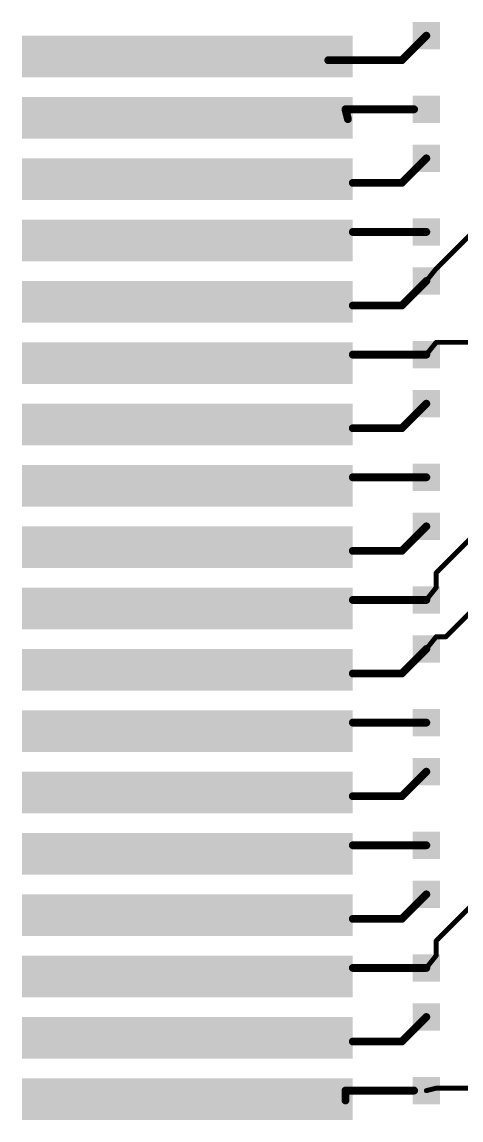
# Model space of a CAD drawing. Extents: x 0 to 116, y -4 to 61.
# Drawn here: x 0.4 to 23.1, y 3.2 to 60 of the extents above; entities that cross this region are included whole.
import ezdxf

# ---------------------------------------------------------------- set-up
doc = ezdxf.new("R2010")
doc.units = 0
doc.layers.add('16', color=172, linetype='CONTINUOUS')
doc.layers.add('17', color=92, linetype='CONTINUOUS')

# ---------------------------------------------------------------- blocks, each defined once
blk = doc.blocks.new('RECT')
blk.add_solid([(-0.5, -0.5), (0.5, -0.5), (-0.5, 0.5), (0.5, 0.5)])
blk = doc.blocks.new('SQUAREP')
blk.add_solid([(-0.5, -0.5), (0.5, -0.5), (-0.5, 0.5), (0.5, 0.5)])

msp = doc.modelspace()

# ---------------------------------------------------------------- linework, layer by layer
at = {"layer": '16'}
for points, const_width in [([(21.336, 59.309), (20.066, 58.039)], 0.4064), ([(20.066, 58.039), (16.256, 58.039)], 0.4064), ([(17.272, 54.991), (17.145, 55.499)], 0.4064), ([(17.145, 55.499), (20.701, 55.499)], 0.4064), ([(21.336, 52.959), (20.066, 51.689)], 0.4064), ([(20.066, 51.689), (17.526, 51.689)], 0.4064), ([(21.336, 49.149), (17.526, 49.149)], 0.4064), ([(21.844, 47.244), (23.876, 49.276)], 0.254), ([(21.336, 46.609), (21.844, 47.244)], 0.254), ([(21.336, 46.609), (20.066, 45.339)], 0.4064), ([(20.066, 45.339), (17.526, 45.339)], 0.4064), ([(21.336, 42.799), (21.844, 43.434)], 0.254), ([(21.844, 43.434), (31.242, 43.434)], 0.254), ([(21.336, 42.799), (17.526, 42.799)], 0.4064), ([(21.336, 40.259), (20.066, 38.989)], 0.4064), ([(20.066, 38.989), (17.526, 38.989)], 0.4064), ([(21.336, 36.449), (17.526, 36.449)], 0.4064), ([(21.336, 33.909), (20.066, 32.639)], 0.4064), ([(21.844, 31.496), (24.384, 34.036)], 0.254), ([(20.066, 32.639), (17.526, 32.639)], 0.4064), ([(21.844, 30.734), (21.844, 31.496)], 0.254), ([(22.352, 28.194), (25.654, 31.496)], 0.254), ([(21.336, 30.099), (21.844, 30.734)], 0.254), ([(21.336, 30.099), (17.526, 30.099)], 0.4064), ([(21.336, 27.559), (21.844, 28.194)], 0.254), ([(21.844, 28.194), (22.352, 28.194)], 0.254), ([(21.336, 27.559), (20.066, 26.289)], 0.4064), ([(20.066, 26.289), (17.526, 26.289)], 0.4064), ([(21.336, 23.749), (17.526, 23.749)], 0.4064), ([(21.336, 21.209), (20.066, 19.939)], 0.4064), ([(20.066, 19.939), (17.526, 19.939)], 0.4064), ([(21.336, 17.399), (17.526, 17.399)], 0.4064), ([(21.336, 14.859), (20.066, 13.589)], 0.4064), ([(21.844, 12.446), (24.384, 14.986)], 0.254), ([(20.066, 13.589), (17.526, 13.589)], 0.4064), ([(21.844, 11.684), (21.844, 12.446)], 0.254), ([(21.336, 11.049), (21.844, 11.684)], 0.254), ([(21.336, 11.049), (17.526, 11.049)], 0.4064), ([(21.336, 8.509), (20.066, 7.239)], 0.4064), ([(20.066, 7.239), (17.526, 7.239)], 0.4064), ([(17.145, 4.191), (17.145, 4.699)], 0.4064), ([(17.145, 4.699), (20.701, 4.699)], 0.4064), ([(21.336, 4.699), (21.844, 4.826)], 0.254), ([(21.844, 4.826), (27.432, 4.826)], 0.254)]:
    msp.add_lwpolyline(points, dxfattribs=dict(at, const_width=const_width))
for points, const_width in [([(21.4078, 59.2372, 1), (21.2642, 59.3808)], 0.2032), ([(16.256, 58.1406, 1), (16.256, 57.9374)], 0.2032), ([(19.9942, 58.1108, 1), (20.1378, 57.9672)], 0.2032), ([(20.066, 57.9374, 1), (20.066, 58.1406)], 0.2032), ([(17.2436, 55.5236, 1), (17.0464, 55.4744)], 0.2032), ([(17.145, 55.6006, 1), (17.145, 55.3974)], 0.2032), ([(20.701, 55.3974, 1), (20.701, 55.6006)], 0.2032), ([(17.1734, 54.9664, 1), (17.3706, 55.0156)], 0.2032), ([(21.4078, 52.8872, 1), (21.2642, 53.0308)], 0.2032), ([(17.526, 51.7906, 1), (17.526, 51.5874)], 0.2032), ([(19.9942, 51.7608, 1), (20.1378, 51.6172)], 0.2032), ([(20.066, 51.5874, 1), (20.066, 51.7906)], 0.2032), ([(17.526, 49.2506, 1), (17.526, 49.0474)], 0.2032), ([(21.336, 49.0474, 1), (21.336, 49.2506)], 0.2032), ([(21.7991, 47.2889, 1), (21.8889, 47.1991)], 0.127), ([(21.8936, 47.2043, 1), (21.7944, 47.2837)], 0.127), ([(21.4078, 46.5372, 1), (21.2642, 46.6808)], 0.2032), ([(21.2864, 46.6487, 1), (21.3856, 46.5693)], 0.127), ([(17.526, 45.4406, 1), (17.526, 45.2374)], 0.2032), ([(19.9942, 45.4108, 1), (20.1378, 45.2672)], 0.2032), ([(20.066, 45.2374, 1), (20.066, 45.4406)], 0.2032), ([(21.844, 43.4975, 1), (21.844, 43.3705)], 0.127), ([(21.8936, 43.3943, 1), (21.7944, 43.4737)], 0.127), ([(17.526, 42.9006, 1), (17.526, 42.6974)], 0.2032), ([(21.2864, 42.8387, 1), (21.3856, 42.7593)], 0.127), ([(21.336, 42.6974, 1), (21.336, 42.9006)], 0.2032), ([(21.4078, 40.1872, 1), (21.2642, 40.3308)], 0.2032), ([(17.526, 39.0906, 1), (17.526, 38.8874)], 0.2032), ([(19.9942, 39.0608, 1), (20.1378, 38.9172)], 0.2032), ([(20.066, 38.8874, 1), (20.066, 39.0906)], 0.2032), ([(17.526, 36.5506, 1), (17.526, 36.3474)], 0.2032), ([(21.336, 36.3474, 1), (21.336, 36.5506)], 0.2032), ([(21.4078, 33.8372, 1), (21.2642, 33.9808)], 0.2032), ([(17.526, 32.7406, 1), (17.526, 32.5374)], 0.2032), ([(19.9942, 32.7108, 1), (20.1378, 32.5672)], 0.2032), ([(20.066, 32.5374, 1), (20.066, 32.7406)], 0.2032), ([(21.9075, 31.496, 1), (21.7805, 31.496)], 0.127), ([(21.7991, 31.5409, 1), (21.8889, 31.4511)], 0.127), ([(21.7805, 30.734, 1), (21.9075, 30.734)], 0.127), ([(21.8936, 30.6943, 1), (21.7944, 30.7737)], 0.127), ([(17.526, 30.2006, 1), (17.526, 29.9974)], 0.2032), ([(21.2864, 30.1387, 1), (21.3856, 30.0593)], 0.127), ([(21.336, 29.9974, 1), (21.336, 30.2006)], 0.2032), ([(21.844, 28.2575, 1), (21.844, 28.1305)], 0.127), ([(21.8936, 28.1543, 1), (21.7944, 28.2337)], 0.127), ([(22.3071, 28.2389, 1), (22.3969, 28.1491)], 0.127), ([(22.352, 28.1305, 1), (22.352, 28.2575)], 0.127), ([(21.4078, 27.4872, 1), (21.2642, 27.6308)], 0.2032), ([(21.2864, 27.5987, 1), (21.3856, 27.5193)], 0.127), ([(17.526, 26.3906, 1), (17.526, 26.1874)], 0.2032), ([(19.9942, 26.3608, 1), (20.1378, 26.2172)], 0.2032), ([(20.066, 26.1874, 1), (20.066, 26.3906)], 0.2032), ([(17.526, 23.8506, 1), (17.526, 23.6474)], 0.2032), ([(21.336, 23.6474, 1), (21.336, 23.8506)], 0.2032), ([(21.4078, 21.1372, 1), (21.2642, 21.2808)], 0.2032), ([(17.526, 20.0406, 1), (17.526, 19.8374)], 0.2032), ([(19.9942, 20.0108, 1), (20.1378, 19.8672)], 0.2032), ([(20.066, 19.8374, 1), (20.066, 20.0406)], 0.2032), ([(17.526, 17.5006, 1), (17.526, 17.2974)], 0.2032), ([(21.336, 17.2974, 1), (21.336, 17.5006)], 0.2032), ([(21.4078, 14.7872, 1), (21.2642, 14.9308)], 0.2032), ([(17.526, 13.6906, 1), (17.526, 13.4874)], 0.2032), ([(19.9942, 13.6608, 1), (20.1378, 13.5172)], 0.2032), ([(20.066, 13.4874, 1), (20.066, 13.6906)], 0.2032), ([(21.9075, 12.446, 1), (21.7805, 12.446)], 0.127), ([(21.7991, 12.4909, 1), (21.8889, 12.4011)], 0.127), ([(21.7805, 11.684, 1), (21.9075, 11.684)], 0.127), ([(21.8936, 11.6443, 1), (21.7944, 11.7237)], 0.127), ([(17.526, 11.1506, 1), (17.526, 10.9474)], 0.2032), ([(21.2864, 11.0887, 1), (21.3856, 11.0093)], 0.127), ([(21.336, 10.9474, 1), (21.336, 11.1506)], 0.2032), ([(21.4078, 8.4372, 1), (21.2642, 8.5808)], 0.2032), ([(17.526, 7.3406, 1), (17.526, 7.1374)], 0.2032), ([(19.9942, 7.3108, 1), (20.1378, 7.1672)], 0.2032), ([(20.066, 7.1374, 1), (20.066, 7.3406)], 0.2032), ([(17.2466, 4.699, 1), (17.0434, 4.699)], 0.2032), ([(17.145, 4.8006, 1), (17.145, 4.5974)], 0.2032), ([(20.701, 4.5974, 1), (20.701, 4.8006)], 0.2032), ([(21.3206, 4.7606, 1), (21.3514, 4.6374)], 0.127), ([(21.844, 4.8895, 1), (21.844, 4.7625)], 0.127), ([(21.8594, 4.7644, 1), (21.8286, 4.8876)], 0.127), ([(17.0434, 4.191, 1), (17.2466, 4.191)], 0.2032)]:
    msp.add_lwpolyline(points, format="xyb", dxfattribs=dict(at, const_width=const_width))

# ---------------------------------------------------------------- block references
at = {"layer": '16', "xscale": 17.1451, "yscale": 2.1591, "rotation": 180}
for p in [(8.9535, 58.2295), (8.9535, 55.0545), (8.9535, 51.8795), (8.9535, 48.7045), (8.9535, 45.5295), (8.9535, 42.3545), (8.9535, 39.1795), (8.9535, 36.0045), (8.9535, 32.8295), (8.9535, 29.6545), (8.9535, 26.4795), (8.9535, 23.3045), (8.9535, 20.1295), (8.9535, 16.9545), (8.9535, 13.7795), (8.9535, 10.6045), (8.9535, 7.4295), (8.9535, 4.2545)]:
    msp.add_blockref('RECT', p, dxfattribs=at)
at = {"layer": '17', "xscale": 1.4224, "yscale": 1.4224, "rotation": 180}
for p in [(21.336, 59.309), (21.336, 55.499), (21.336, 52.959), (21.336, 49.149), (21.336, 46.609), (21.336, 42.799), (21.336, 40.259), (21.336, 36.449), (21.336, 33.909), (21.336, 30.099), (21.336, 27.559), (21.336, 23.749), (21.336, 21.209), (21.336, 17.399), (21.336, 14.859), (21.336, 11.049), (21.336, 8.509), (21.336, 4.699)]:
    msp.add_blockref('SQUAREP', p, dxfattribs=at)

doc.saveas('drawing.dxf')
